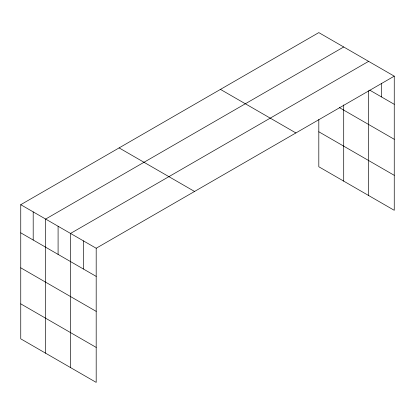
<?xml version="1.0" encoding="UTF-8"?>
<svg xmlns="http://www.w3.org/2000/svg" width="415" height="415" viewBox="0 0 415 415"><rect width="100%" height="100%" fill="white"/><g stroke="black" fill="none" stroke-linecap="round" stroke-linejoin="round"><path stroke-width="0.62" d="M368.603 90.792L368.603 195.496M20.75 204.694L96.187 248.248L96.187 382.391L20.75 338.837L20.75 204.694L318.813 32.609L394.25 76.163L394.25 210.306L318.813 166.752L318.813 119.546M343.708 46.983L45.645 219.068L45.645 353.212M368.603 61.353L70.54 233.438L70.54 367.581M96.187 248.248L394.25 76.163M369.718 90.143L394.25 104.305M339.377 107.604L394.25 139.284M318.813 131.773L394.25 175.327M220.453 89.396L295.89 132.95M119.11 147.906L194.547 191.46M20.75 232.836L96.187 276.39M20.75 267.82L96.187 311.369M20.75 303.858L96.187 347.412M381.427 83.467L381.427 96.903M343.708 104.922L343.708 181.127M83.363 240.845L83.363 268.987M58.09 226.253L58.09 254.395M33.195 211.878L33.195 240.026"/></g></svg>
